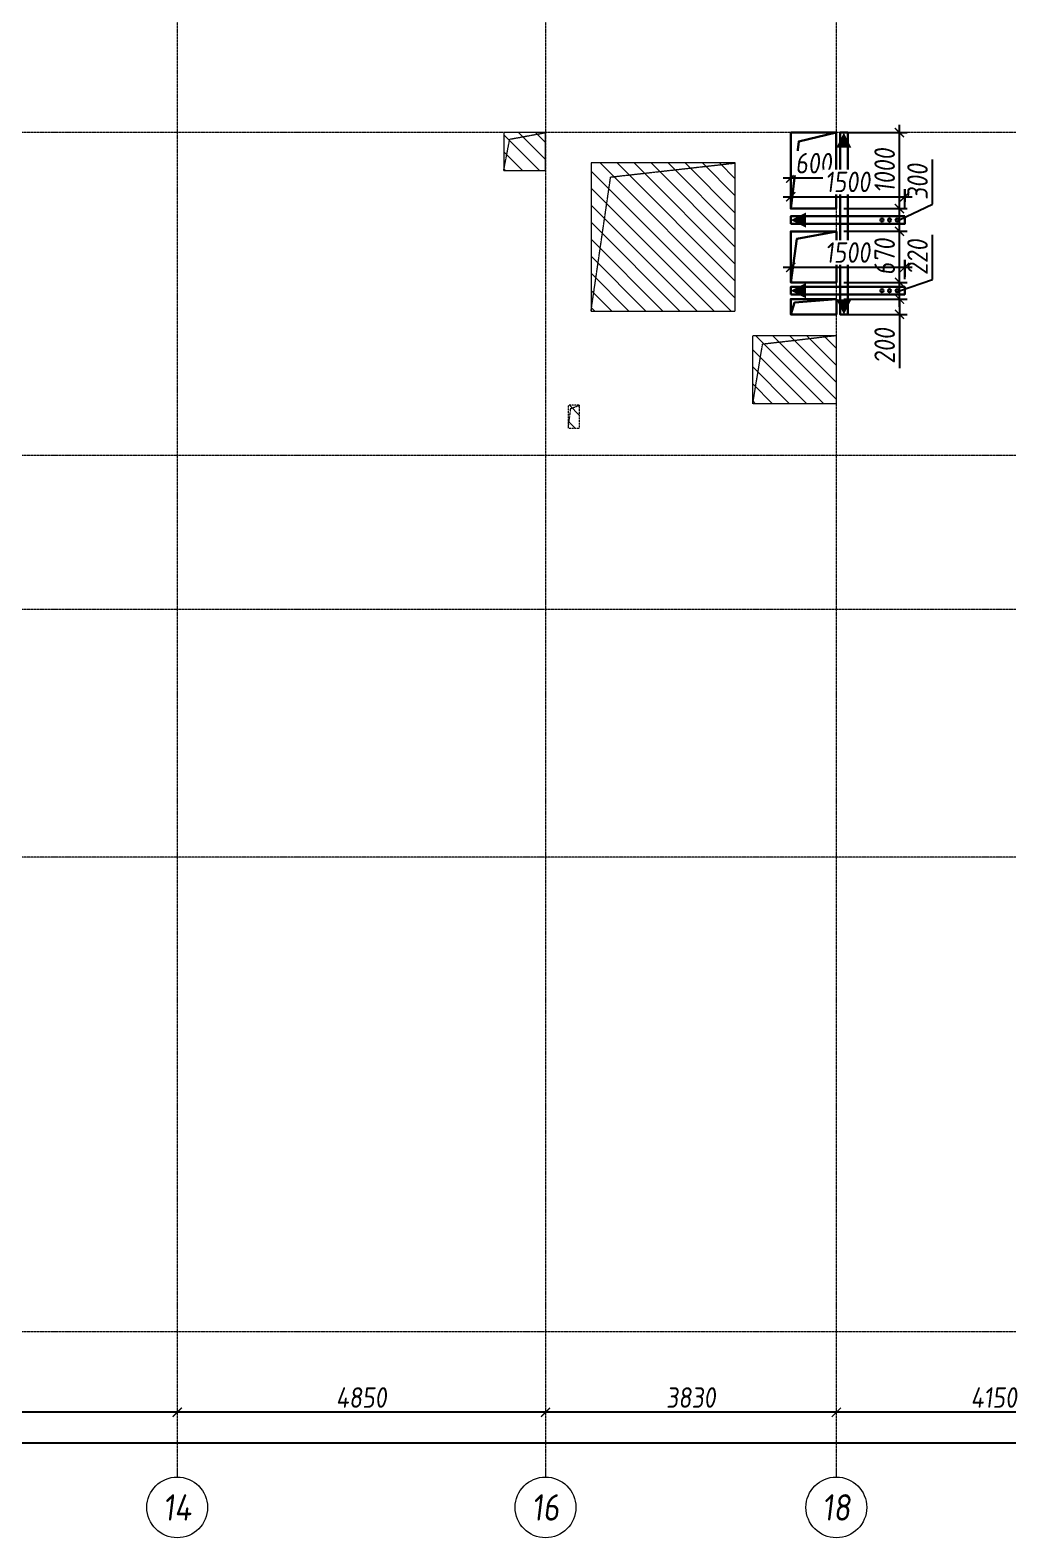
# Model space of a CAD drawing. Header units: millimetres. Extents: x -233751 to 529254, y -907864 to 285890.
# Drawn here: x 235759 to 248634, y 52494 to 72345 of the extents above; entities that cross this region are included whole.
import ezdxf
from ezdxf.enums import TextEntityAlignment as Align

# ---------------------------------------------------------------- set-up
doc = ezdxf.new("R2010")
doc.units = ezdxf.units.MM
doc.linetypes.add('ADSK_Штриховая_ш2 п1', pattern=[3, 2, -1])
doc.linetypes.add('осевая', pattern=[2, 1.25, -0.25, 0.25, -0.25])
doc.layers.get('0').update_dxf_attribs({"lineweight": 30})
doc.layers.get('Defpoints').update_dxf_attribs({"lineweight": 0})
for name, color, linetype, lineweight in [('КР_Металл', 3, 'Continuous', 30), ('КР_Новые отверстия', 5, 'Continuous', 30), ('КР_Оси', 7, 'Continuous', 5), ('КР_Размеры отверстия', 7, 'Continuous', 5), ('КР_Размеры усиление', 1, 'Continuous', 5), ('КР_Сущ отверстия', 6, 'Continuous', 15)]:
    doc.layers.add(name, color=color, linetype=linetype, lineweight=lineweight)
doc.styles.add('ISOCPEUR', font='isocpeur.ttf', dxfattribs={"width": 0.85, "oblique": 7})
doc.dimstyles.new('R_100', dxfattribs={"dimtxt": 270, "dimasz": 120, "dimexe": 100, "dimexo": 100, "dimgap": 60, "dimtad": 1, "dimdec": 0, "dimrnd": 5, "dimzin": 0, "dimdsep": 46, "dimtxsty": 'ISOCPEUR', "dimblk": 'ARCHTICK', "dimcen": 0, "dimdle": 100, "dimclrd": 256, "dimclre": 256, "dimclrt": 256, "dimadec": 0, "dimazin": 0, "dimtfac": 2, "dimtdec": 0, "dimtmove": 0, "dimatfit": 3, "dimfxl": 1, "dimtvp": 3, "dimtfill": 1, "dimtolj": 1, "dimtzin": 0, "dimarcsym": 0})

# ---------------------------------------------------------------- blocks, each defined once
blk = doc.blocks.new('*U2007')
at = {"color": 0, "linetype": 'ByBlock', "lineweight": -2, "ltscale": 10}
blk.add_line((0, 0), (-74924, 0), dxfattribs=at)
blk = doc.blocks.new('*U2008')
at = {"color": 0, "linetype": 'ByBlock', "lineweight": -2, "ltscale": 10}
blk.add_line((0, 0), (-74924, 0), dxfattribs=at)
blk = doc.blocks.new('*U2009')
at = {"color": 0, "linetype": 'ByBlock', "lineweight": -2, "ltscale": 10}
blk.add_line((0, 0), (-74924, 0), dxfattribs=at)
blk = doc.blocks.new('*U2010')
at = {"color": 0, "linetype": 'ByBlock', "lineweight": -2, "ltscale": 10}
blk.add_line((0, 0), (-74924, 0), dxfattribs=at)
blk = doc.blocks.new('*U2017')
at = {"color": 0, "linetype": 'ByBlock', "lineweight": -2, "ltscale": 10}
blk.add_line((0, 0), (-74924, 0), dxfattribs=at)
blk = doc.blocks.new('*U2025')
at = {"color": 0, "linetype": 'ByBlock', "lineweight": -2, "ltscale": 10}
blk.add_line((0, 0), (0, -34307), dxfattribs=at)
at = {"color": 0, "linetype": 'Continuous', "lineweight": -2}
blk.add_line((0, -34307), (0, -34407), dxfattribs=at)
blk.add_circle((0, -34807), 400, dxfattribs=at)
at = {"color": 0, "linetype": 'Continuous', "lineweight": -2, "style": 'ISOCPEUR', "oblique": 7, "width": 0.856383}
blk.add_text('14', height=347.4, dxfattribs=at).set_placement((0, -34807), align=Align.MIDDLE_CENTER)
blk = doc.blocks.new('*U2026')
at = {"color": 0, "linetype": 'ByBlock', "lineweight": -2, "ltscale": 10}
blk.add_line((0, 0), (0, -34307), dxfattribs=at)
at = {"color": 0, "linetype": 'Continuous', "lineweight": -2}
blk.add_line((0, -34307), (0, -34407), dxfattribs=at)
blk.add_circle((0, -34807), 400, dxfattribs=at)
at = {"color": 0, "linetype": 'Continuous', "lineweight": -2, "style": 'ISOCPEUR', "oblique": 7, "width": 0.856383}
blk.add_text('16', height=347.4, dxfattribs=at).set_placement((0, -34807), align=Align.MIDDLE_CENTER)
blk = doc.blocks.new('*U2027')
at = {"color": 0, "linetype": 'ByBlock', "lineweight": -2, "ltscale": 10}
blk.add_line((0, 0), (0, -34307), dxfattribs=at)
at = {"color": 0, "linetype": 'Continuous', "lineweight": -2}
blk.add_line((0, -34307), (0, -34407), dxfattribs=at)
blk.add_circle((0, -34807), 400, dxfattribs=at)
at = {"color": 0, "linetype": 'Continuous', "lineweight": -2, "style": 'ISOCPEUR', "oblique": 7, "width": 0.856383}
blk.add_text('18', height=347.4, dxfattribs=at).set_placement((0, -34807), align=Align.MIDDLE_CENTER)
blk = doc.blocks.new('_ArchTick')
at = {"color": 0, "linetype": 'ByBlock', "const_width": 0.15}
blk.add_lwpolyline([(-0.5, -0.5), (0.5, 0.5)], dxfattribs=at)
blk = doc.blocks.new('*D547')
at = {"layer": 'Defpoints', "color": 0, "transparency": 16777216}
for p in [(195011, 53745), (263426, 53745), (263426, 53745)]:
    blk.add_point(p, dxfattribs=at)
at = {"layer": 'КР_Оси', "lineweight": -2, "transparency": 16777216}
blk.add_line((194911, 53745), (263526, 53745), dxfattribs=at)
at = {"layer": 'КР_Оси', "lineweight": -2, "transparency": 16777216, "xscale": 120, "yscale": 120, "zscale": 120, "rotation": 180}
blk.add_blockref('_ArchTick', (195011, 53745), dxfattribs=at)
at = {"layer": 'КР_Оси', "lineweight": -2, "transparency": 16777216, "xscale": 120, "yscale": 120, "zscale": 120}
blk.add_blockref('_ArchTick', (263426, 53745), dxfattribs=at)
at = {"layer": 'КР_Оси', "transparency": 16777216, "insert": (230912, 53940), "char_height": 270, "attachment_point": 5, "style": 'ISOCPEUR', "bg_fill": 3, "box_fill_scale": 1.1, "bg_fill_color": 256, "bg_fill_true_color": 13158600, "bg_fill_transparency": 0}
blk.add_mtext('\\A1;68415', dxfattribs=at)
blk = doc.blocks.new('*D550')
at = {"layer": 'Defpoints', "color": 0, "transparency": 16777216}
for p in [(246376, 54147), (246376, 54147), (250526, 54147)]:
    blk.add_point(p, dxfattribs=at)
at = {"layer": 'КР_Оси', "lineweight": -2, "transparency": 16777216}
blk.add_line((250626, 54147), (246276, 54147), dxfattribs=at)
at = {"layer": 'КР_Оси', "lineweight": -2, "transparency": 16777216, "xscale": 120, "yscale": 120, "zscale": 120, "rotation": 180}
blk.add_blockref('_ArchTick', (246376, 54147), dxfattribs=at)
at = {"layer": 'КР_Оси', "lineweight": -2, "transparency": 16777216, "xscale": 120, "yscale": 120, "zscale": 120}
blk.add_blockref('_ArchTick', (250526, 54147), dxfattribs=at)
at = {"layer": 'КР_Оси', "transparency": 16777216, "insert": (248451, 54342), "char_height": 270, "attachment_point": 5, "style": 'ISOCPEUR', "bg_fill": 3, "box_fill_scale": 1.1, "bg_fill_color": 256, "bg_fill_true_color": 13158600, "bg_fill_transparency": 0}
blk.add_mtext('\\A1;4150', dxfattribs=at)
blk = doc.blocks.new('*D551')
at = {"layer": 'Defpoints', "color": 0, "transparency": 16777216}
for p in [(242546, 54147), (242546, 54147), (246376, 54147)]:
    blk.add_point(p, dxfattribs=at)
at = {"layer": 'КР_Оси', "lineweight": -2, "transparency": 16777216}
blk.add_line((246476, 54147), (242446, 54147), dxfattribs=at)
at = {"layer": 'КР_Оси', "lineweight": -2, "transparency": 16777216, "xscale": 120, "yscale": 120, "zscale": 120, "rotation": 180}
blk.add_blockref('_ArchTick', (242546, 54147), dxfattribs=at)
at = {"layer": 'КР_Оси', "lineweight": -2, "transparency": 16777216, "xscale": 120, "yscale": 120, "zscale": 120}
blk.add_blockref('_ArchTick', (246376, 54147), dxfattribs=at)
at = {"layer": 'КР_Оси', "transparency": 16777216, "insert": (244461, 54342), "char_height": 270, "attachment_point": 5, "style": 'ISOCPEUR', "bg_fill": 3, "box_fill_scale": 1.1, "bg_fill_color": 256, "bg_fill_true_color": 13158600, "bg_fill_transparency": 0}
blk.add_mtext('\\A1;3830', dxfattribs=at)
blk = doc.blocks.new('*D552')
at = {"layer": 'Defpoints', "color": 0, "transparency": 16777216}
for p in [(237696, 54147), (237696, 54147), (242546, 54147)]:
    blk.add_point(p, dxfattribs=at)
at = {"layer": 'КР_Оси', "lineweight": -2, "transparency": 16777216}
blk.add_line((242646, 54147), (237596, 54147), dxfattribs=at)
at = {"layer": 'КР_Оси', "lineweight": -2, "transparency": 16777216, "xscale": 120, "yscale": 120, "zscale": 120, "rotation": 180}
blk.add_blockref('_ArchTick', (237696, 54147), dxfattribs=at)
at = {"layer": 'КР_Оси', "lineweight": -2, "transparency": 16777216, "xscale": 120, "yscale": 120, "zscale": 120}
blk.add_blockref('_ArchTick', (242546, 54147), dxfattribs=at)
at = {"layer": 'КР_Оси', "transparency": 16777216, "insert": (240121, 54342), "char_height": 270, "attachment_point": 5, "style": 'ISOCPEUR', "bg_fill": 3, "box_fill_scale": 1.1, "bg_fill_color": 256, "bg_fill_true_color": 13158600, "bg_fill_transparency": 0}
blk.add_mtext('\\A1;4850', dxfattribs=at)
blk = doc.blocks.new('*D553')
at = {"layer": 'Defpoints', "color": 0, "transparency": 16777216}
for p in [(229156, 54147), (229156, 54147), (237696, 54147)]:
    blk.add_point(p, dxfattribs=at)
at = {"layer": 'КР_Оси', "lineweight": -2, "transparency": 16777216}
blk.add_line((237796, 54147), (229056, 54147), dxfattribs=at)
at = {"layer": 'КР_Оси', "lineweight": -2, "transparency": 16777216, "xscale": 120, "yscale": 120, "zscale": 120, "rotation": 180}
blk.add_blockref('_ArchTick', (229156, 54147), dxfattribs=at)
at = {"layer": 'КР_Оси', "lineweight": -2, "transparency": 16777216, "xscale": 120, "yscale": 120, "zscale": 120}
blk.add_blockref('_ArchTick', (237696, 54147), dxfattribs=at)
at = {"layer": 'КР_Оси', "transparency": 16777216, "insert": (233426, 54342), "char_height": 270, "attachment_point": 5, "style": 'ISOCPEUR', "bg_fill": 3, "box_fill_scale": 1.1, "bg_fill_color": 256, "bg_fill_true_color": 13158600, "bg_fill_transparency": 0}
blk.add_mtext('\\A1;8540', dxfattribs=at)
blk = doc.blocks.new('*D684')
at = {"layer": 'Defpoints', "color": 0, "transparency": 16777216}
for p in [(246376, 68803), (247207, 68803), (246376, 68602)]:
    blk.add_point(p, dxfattribs=at)
at = {"layer": 'КР_Размеры отверстия', "lineweight": -2, "transparency": 16777216}
for p, q in [((246476, 68803), (247307, 68803)), ((247207, 68803), (247207, 68502)), ((246476, 68602), (247307, 68602)), ((247207, 68602), (247207, 67893))]:
    blk.add_line(p, q, dxfattribs=at)
at = {"layer": 'КР_Размеры отверстия', "lineweight": -2, "transparency": 16777216, "xscale": 120, "yscale": 120, "zscale": 120}
for p, rotation in [((247207, 68803), 90), ((247207, 68602), 270)]:
    blk.add_blockref('_ArchTick', p, dxfattribs=dict(at, rotation=rotation))
at = {"layer": 'КР_Размеры отверстия', "transparency": 16777216, "insert": (247012, 68187), "char_height": 270, "attachment_point": 5, "rotation": 90, "style": 'ISOCPEUR', "bg_fill": 3, "box_fill_scale": 1.1, "bg_fill_color": 256, "bg_fill_true_color": 13158600, "bg_fill_transparency": 0}
blk.add_mtext('\\A1;200', dxfattribs=at)
blk = doc.blocks.new('*D685')
at = {"layer": 'Defpoints', "color": 0, "transparency": 16777216}
for p in [(246376, 69024), (246376, 68803)]:
    blk.add_point(p, dxfattribs=at)
at = {"layer": 'КР_Размеры отверстия', "lineweight": -2, "transparency": 16777216}
for p, q in [((247640, 69060), (247640, 69650)), ((247207, 68703), (247207, 69124)), ((246476, 69024), (247307, 69024)), ((247207, 68914), (247640, 69060)), ((246476, 68803), (247307, 68803))]:
    blk.add_line(p, q, dxfattribs=at)
at = {"layer": 'КР_Размеры отверстия', "lineweight": -2, "transparency": 16777216, "xscale": 120, "yscale": 120, "zscale": 120, "rotation": 270}
blk.add_blockref('_ArchTick', (247207, 68803), dxfattribs=at)
at = {"layer": 'КР_Размеры отверстия', "transparency": 16777216, "insert": (247445, 69355), "char_height": 270, "attachment_point": 5, "rotation": 90, "style": 'ISOCPEUR', "bg_fill": 3, "box_fill_scale": 1.1, "bg_fill_color": 256, "bg_fill_true_color": 13158600, "bg_fill_transparency": 0}
blk.add_mtext('\\A1;220', dxfattribs=at)
at = {"layer": 'Defpoints', "color": 0, "transparency": 16777216}
blk.add_point((247207, 69024), dxfattribs=at)
at = {"layer": 'КР_Размеры отверстия', "lineweight": -2, "transparency": 16777216, "xscale": 120, "yscale": 120, "zscale": 120, "rotation": 90}
blk.add_blockref('_ArchTick', (247207, 69024), dxfattribs=at)
blk = doc.blocks.new('*D686')
at = {"layer": 'Defpoints', "color": 0, "transparency": 16777216}
for p in [(246376, 69696), (246376, 69024)]:
    blk.add_point(p, dxfattribs=at)
at = {"layer": 'КР_Размеры отверстия', "lineweight": -2, "transparency": 16777216}
for p, q in [((246476, 69696), (247307, 69696)), ((247207, 68924), (247207, 69796)), ((246476, 69024), (247307, 69024))]:
    blk.add_line(p, q, dxfattribs=at)
at = {"layer": 'КР_Размеры отверстия', "lineweight": -2, "transparency": 16777216, "xscale": 120, "yscale": 120, "zscale": 120}
for p, rotation in [((247207, 69696), 90), ((247207, 69024), 270)]:
    blk.add_blockref('_ArchTick', p, dxfattribs=dict(at, rotation=rotation))
at = {"layer": 'КР_Размеры отверстия', "transparency": 16777216, "insert": (247012, 69360), "char_height": 270, "attachment_point": 5, "rotation": 90, "style": 'ISOCPEUR', "bg_fill": 3, "box_fill_scale": 1.1, "bg_fill_color": 256, "bg_fill_true_color": 13158600, "bg_fill_transparency": 0}
blk.add_mtext('\\A1;670', dxfattribs=at)
at = {"layer": 'Defpoints', "color": 0, "transparency": 16777216}
blk.add_point((247207, 69696), dxfattribs=at)
blk = doc.blocks.new('*D687')
at = {"layer": 'Defpoints', "color": 0, "transparency": 16777216}
for p in [(246376, 69996), (246376, 69696)]:
    blk.add_point(p, dxfattribs=at)
at = {"layer": 'КР_Размеры отверстия', "lineweight": -2, "transparency": 16777216}
for p, q in [((247640, 70053), (247640, 70642)), ((247207, 69596), (247207, 70096)), ((246476, 69996), (247307, 69996)), ((247207, 69846), (247640, 70053)), ((246476, 69696), (247307, 69696))]:
    blk.add_line(p, q, dxfattribs=at)
at = {"layer": 'КР_Размеры отверстия', "lineweight": -2, "transparency": 16777216, "xscale": 120, "yscale": 120, "zscale": 120, "rotation": 270}
blk.add_blockref('_ArchTick', (247207, 69696), dxfattribs=at)
at = {"layer": 'КР_Размеры отверстия', "transparency": 16777216, "insert": (247445, 70348), "char_height": 270, "attachment_point": 5, "rotation": 90, "style": 'ISOCPEUR', "bg_fill": 3, "box_fill_scale": 1.1, "bg_fill_color": 256, "bg_fill_true_color": 13158600, "bg_fill_transparency": 0}
blk.add_mtext('\\A1;300', dxfattribs=at)
at = {"layer": 'Defpoints', "color": 0, "transparency": 16777216}
blk.add_point((247207, 69996), dxfattribs=at)
at = {"layer": 'КР_Размеры отверстия', "lineweight": -2, "transparency": 16777216, "xscale": 120, "yscale": 120, "zscale": 120, "rotation": 90}
blk.add_blockref('_ArchTick', (247207, 69996), dxfattribs=at)
blk = doc.blocks.new('*D688')
at = {"layer": 'Defpoints', "color": 0, "transparency": 16777216}
for p in [(246376, 70996), (247207, 70996), (246376, 69996)]:
    blk.add_point(p, dxfattribs=at)
at = {"layer": 'КР_Размеры отверстия', "lineweight": -2, "transparency": 16777216}
for p, q in [((247207, 69896), (247207, 71096)), ((246476, 70996), (247307, 70996)), ((246476, 69996), (247307, 69996))]:
    blk.add_line(p, q, dxfattribs=at)
at = {"layer": 'КР_Размеры отверстия', "lineweight": -2, "transparency": 16777216, "xscale": 120, "yscale": 120, "zscale": 120}
for p, rotation in [((247207, 70996), 90), ((247207, 69996), 270)]:
    blk.add_blockref('_ArchTick', p, dxfattribs=dict(at, rotation=rotation))
at = {"layer": 'КР_Размеры отверстия', "transparency": 16777216, "insert": (247012, 70496), "char_height": 270, "attachment_point": 5, "rotation": 90, "style": 'ISOCPEUR', "bg_fill": 3, "box_fill_scale": 1.1, "bg_fill_color": 256, "bg_fill_true_color": 13158600, "bg_fill_transparency": 0}
blk.add_mtext('\\A1;1000', dxfattribs=at)
blk = doc.blocks.new('*D689')
at = {"layer": 'КР_Размеры отверстия', "lineweight": -2, "transparency": 16777216}
for p, q in [((246476, 70398), (245675, 70398)), ((245775, 70396), (245775, 70298)), ((246376, 70396), (246376, 70298))]:
    blk.add_line(p, q, dxfattribs=at)
at = {"layer": 'КР_Размеры отверстия', "lineweight": -2, "transparency": 16777216, "xscale": 120, "yscale": 120, "zscale": 120, "rotation": 180}
blk.add_blockref('_ArchTick', (245775, 70398), dxfattribs=at)
at = {"layer": 'КР_Размеры отверстия', "lineweight": -2, "transparency": 16777216, "xscale": 120, "yscale": 120, "zscale": 120}
blk.add_blockref('_ArchTick', (246376, 70398), dxfattribs=at)
at = {"layer": 'КР_Размеры отверстия', "transparency": 16777216, "insert": (246076, 70593), "char_height": 270, "attachment_point": 5, "style": 'ISOCPEUR', "bg_fill": 3, "box_fill_scale": 1.1, "bg_fill_color": 256, "bg_fill_true_color": 13158600, "bg_fill_transparency": 0}
blk.add_mtext('\\A1;600', dxfattribs=at)
at = {"layer": 'Defpoints', "color": 0, "transparency": 16777216}
for p in [(245775, 70496), (246376, 70496), (245775, 70398)]:
    blk.add_point(p, dxfattribs=at)
blk = doc.blocks.new('*D1277')
at = {"layer": 'Defpoints', "color": 0, "transparency": 16777216}
for p in [(247276, 69222), (245775, 68964), (247276, 68964)]:
    blk.add_point(p, dxfattribs=at)
at = {"layer": 'КР_Размеры усиление', "color": 3, "lineweight": -2, "transparency": 16777216}
for p, q in [((245775, 69064), (245775, 69322)), ((247276, 69064), (247276, 69322)), ((245675, 69222), (247376, 69222))]:
    blk.add_line(p, q, dxfattribs=at)
at = {"layer": 'КР_Размеры усиление', "color": 3, "lineweight": -2, "transparency": 16777216, "xscale": 120, "yscale": 120, "zscale": 120, "rotation": 180}
blk.add_blockref('_ArchTick', (245775, 69222), dxfattribs=at)
at = {"layer": 'КР_Размеры усиление', "color": 3, "lineweight": -2, "transparency": 16777216, "xscale": 120, "yscale": 120, "zscale": 120}
blk.add_blockref('_ArchTick', (247276, 69222), dxfattribs=at)
at = {"layer": 'КР_Размеры усиление', "color": 3, "transparency": 16777216, "insert": (246526, 69417), "char_height": 270, "attachment_point": 5, "style": 'ISOCPEUR', "bg_fill": 3, "box_fill_scale": 1.1, "bg_fill_color": 256, "bg_fill_true_color": 13158600, "bg_fill_transparency": 0}
blk.add_mtext('\\A1;1500', dxfattribs=at)
blk = doc.blocks.new('*D1278')
at = {"layer": 'Defpoints', "color": 0, "transparency": 16777216}
for p in [(247276, 70152), (245775, 69894), (247276, 69894)]:
    blk.add_point(p, dxfattribs=at)
at = {"layer": 'КР_Размеры усиление', "color": 3, "lineweight": -2, "transparency": 16777216}
for p, q in [((245675, 70152), (247376, 70152)), ((245775, 69994), (245775, 70252)), ((247276, 69994), (247276, 70252))]:
    blk.add_line(p, q, dxfattribs=at)
at = {"layer": 'КР_Размеры усиление', "color": 3, "lineweight": -2, "transparency": 16777216, "xscale": 120, "yscale": 120, "zscale": 120, "rotation": 180}
blk.add_blockref('_ArchTick', (245775, 70152), dxfattribs=at)
at = {"layer": 'КР_Размеры усиление', "color": 3, "lineweight": -2, "transparency": 16777216, "xscale": 120, "yscale": 120, "zscale": 120}
blk.add_blockref('_ArchTick', (247276, 70152), dxfattribs=at)
at = {"layer": 'КР_Размеры усиление', "color": 3, "transparency": 16777216, "insert": (246526, 70347), "char_height": 270, "attachment_point": 5, "style": 'ISOCPEUR', "bg_fill": 3, "box_fill_scale": 1.1, "bg_fill_color": 256, "bg_fill_true_color": 13158600, "bg_fill_transparency": 0}
blk.add_mtext('\\A1;1500', dxfattribs=at)

msp = doc.modelspace()

# ---------------------------------------------------------------- hatches: boundary and pattern name
at = {"layer": 'КР_Металл', "lineweight": 5}
h = msp.add_hatch(color=6, dxfattribs=at)
h.dxf.hatch_style = 1
h.paths.add_polyline_path([(245775.5, 69844.2), (245975.5, 69944.2), (245975.5, 69744.2)])
h = msp.add_hatch(color=6, dxfattribs=at)
h.dxf.hatch_style = 1
h.paths.add_polyline_path([(245775.5, 68914.2), (245975.5, 69014.2), (245975.5, 68814.2)])
at = {"layer": 'КР_Сущ отверстия'}
h = msp.add_hatch(dxfattribs=at)
h.set_pattern_fill('ANSI31', scale=50, angle=90)
h.paths.add_polyline_path([(242545.6, 70995.7), (241995.6, 70995.7), (241995.6, 70495.7), (242545.6, 70495.7)])
h = msp.add_hatch(dxfattribs=at)
h.set_pattern_fill('ANSI31', scale=50, angle=90)
h.paths.add_polyline_path([(245045.6, 68645.7), (245045.6, 70595.7), (243145.6, 70595.7), (243145.6, 68645.7)])
h = msp.add_hatch(dxfattribs=at)
h.set_pattern_fill('ANSI31', scale=50, angle=90)
h.paths.add_polyline_path([(246375.6, 68325.7), (245275.6, 68325.7), (245275.6, 67425.7), (246375.6, 67425.7)])
h = msp.add_hatch(dxfattribs=at)
h.set_pattern_fill('ANSI31', scale=50, angle=90)
h.paths.add_polyline_path([(242995.6, 67405.7), (242845.6, 67405.7), (242845.6, 67105.7), (242995.6, 67105.7)])

# ---------------------------------------------------------------- linework, layer by layer
at = {"layer": 'КР_Новые отверстия'}
for points in [[(246375.6, 69995.7), (245775.5, 69995.7), (245775.5, 70995.7), (246375.6, 70995.7)], [(246375.8, 69695.7), (245775.5, 69695.7), (245775.5, 69024.2), (246375.8, 69024.2)], [(246375.8, 68803.5), (245775.5, 68803.5), (245775.5, 68601.9), (246375.8, 68601.9)]]:
    msp.add_lwpolyline(points, close=True, dxfattribs=at)
for points in [[(245775.5, 69995.7), (245879.8, 70879.1), (246375.6, 70995.7)], [(245775.5, 69024.2), (245856.1, 69598.1), (246375.8, 69695.7)]]:
    msp.add_lwpolyline(points, dxfattribs=at)
at = {"layer": 'КР_Сущ отверстия', "linetype": 'ADSK_Штриховая_ш2 п1'}
for points in [[(242545.6, 70995.7), (241995.6, 70995.7), (241995.6, 70495.7), (242545.6, 70495.7)], [(243145.6, 68645.7), (245045.6, 68645.7), (245045.6, 70595.7), (243145.6, 70595.7)], [(246375.6, 67425.7), (245275.6, 67425.7), (245275.6, 68325.7), (246375.6, 68325.7)]]:
    msp.add_lwpolyline(points, close=True, dxfattribs=at)
for points in [[(241995.6, 70495.7), (242074.8, 70909.1), (242545.6, 70995.7)], [(243145.6, 68645.7), (243403.5, 70410.8), (245045.6, 70595.7)], [(245275.6, 67425.7), (245404.8, 68212.8), (246375.6, 68325.7)]]:
    msp.add_lwpolyline(points, dxfattribs=at)
at = {"layer": 'КР_Сущ отверстия', "linetype": 'ADSK_Штриховая_ш2 п1', "ltscale": 0.3}
msp.add_lwpolyline([(242845.6, 67105.7), (242995.6, 67105.7), (242995.6, 67405.7), (242845.6, 67405.7)], close=True, dxfattribs=at)
msp.add_lwpolyline([(242845.6, 67105.7), (242878.4, 67365), (242995.6, 67405.7)], dxfattribs=at)

# ---------------------------------------------------------------- block references
at = {"layer": 'КР_Оси', "linetype": 'осевая'}
for name, p in [('*U2025', (237695.6, 87701.9)), ('*U2026', (242545.6, 87701.9)), ('*U2027', (246375.6, 87701.9)), ('*U2010', (266044, 70995.7)), ('*U2009', (266044, 66745.7)), ('*U2008', (266044, 64715.7)), ('*U2007', (266044, 61455.7)), ('*U2017', (266044, 55205.7))]:
    msp.add_blockref(name, p, dxfattribs=at)

# ---------------------------------------------------------------- next in the draw order: dimensions: what is measured, and where the dimension line sits
at = {"layer": 'КР_Оси'}
dim = msp.add_linear_dim(base=(263425.6, 53745), p1=(195010.6, 53745), p2=(263425.6, 53745), dimstyle='R_100', override={"dimpost": '\\X'}, dxfattribs=at)
dim.commit()
dim.dimension.update_dxf_attribs({"geometry": '*D547', "text_midpoint": (230911.9, 53745), "dimtype": 160})
at = {"layer": 'КР_Размеры отверстия'}
dim = msp.add_linear_dim(base=(247207.1, 68803.5), p1=(246375.8, 68601.9), p2=(246375.8, 68803.5), angle=270, dimstyle='R_100', override={"dimpost": '\\X'}, dxfattribs=at)
dim.commit()
dim.dimension.update_dxf_attribs({"geometry": '*D684', "text_midpoint": (247207.1, 68187.3), "dimtype": 160})

# ---------------------------------------------------------------- next in the draw order: dimensions: what is measured, and where the dimension line sits
at = {"layer": 'КР_Оси'}
dim = msp.add_linear_dim(base=(246375.6, 54147.1), p1=(250525.6, 54147.1), p2=(246375.6, 54147.1), dimstyle='R_100', override={"dimpost": '\\X', "dimtmove": 1}, dxfattribs=at)
dim.commit()
dim.dimension.update_dxf_attribs({"geometry": '*D550', "text_midpoint": (248450.6, 54342.1)})
at = {"layer": 'КР_Размеры отверстия'}
dim = msp.add_linear_dim(base=(247207.1, 69024.2), p1=(246375.8, 68803.5), p2=(246375.8, 69024.2), angle=270, dimstyle='R_100', override={"dimpost": '\\X', "dimtmove": 1}, dxfattribs=at)
dim.commit()
dim.dimension.update_dxf_attribs({"geometry": '*D685', "text_midpoint": (247639.5, 69120.5), "dimtype": 160})

# ---------------------------------------------------------------- next in the draw order: hatches: boundary and pattern name
at = {"layer": 'КР_Металл', "lineweight": 5}
h = msp.add_hatch(color=6, dxfattribs=at)
h.dxf.hatch_style = 1
h.paths.add_polyline_path([(246475.8, 68601.8), (246375.7, 68801.8), (246575.7, 68801.9)])

# ---------------------------------------------------------------- next in the draw order: linework, layer by layer
at = {"layer": 'КР_Новые отверстия'}
msp.add_lwpolyline([(245775.5, 68601.9), (245825.6, 68756.9), (246375.8, 68803.5)], dxfattribs=at)

# ---------------------------------------------------------------- next in the draw order: dimensions: what is measured, and where the dimension line sits
at = {"layer": 'КР_Оси'}
dim = msp.add_linear_dim(base=(242545.6, 54147.1), p1=(246375.6, 54147.1), p2=(242545.6, 54147.1), dimstyle='R_100', override={"dimpost": '\\X', "dimtmove": 1}, dxfattribs=at)
dim.commit()
dim.dimension.update_dxf_attribs({"geometry": '*D551', "text_midpoint": (244460.6, 54342.1)})
at = {"layer": 'КР_Размеры отверстия'}
dim = msp.add_linear_dim(base=(247207.0691, 69695.6759), p1=(246375.7536, 69024.178), p2=(246375.7536, 69695.6759), angle=270, dimstyle='R_100', override={"dimpost": '\\X'}, dxfattribs=at)
dim.commit()
dim.dimension.update_dxf_attribs({"geometry": '*D686', "text_midpoint": (247012.0691, 69359.9269)})

# ---------------------------------------------------------------- next in the draw order: linework, layer by layer
at = {"layer": 'КР_Металл'}
msp.add_lwpolyline([(245775.5, 68864.2), (245775.5, 68964.2), (247276.4, 68964.2), (247276.4, 68864.2)], close=True, dxfattribs=at)
for centre in [(246976.4, 68914.2), (247076.4, 68914.2), (247176.4, 68914.2)]:
    msp.add_circle(centre, 20, dxfattribs=at)

# ---------------------------------------------------------------- next in the draw order: dimensions: what is measured, and where the dimension line sits
at = {"layer": 'КР_Оси'}
dim = msp.add_linear_dim(base=(237695.6, 54147.1), p1=(242545.6, 54147.1), p2=(237695.6, 54147.1), dimstyle='R_100', override={"dimpost": '\\X', "dimtmove": 1}, dxfattribs=at)
dim.commit()
dim.dimension.update_dxf_attribs({"geometry": '*D552', "text_midpoint": (240120.6, 54342.1)})
at = {"layer": 'КР_Размеры отверстия'}
dim = msp.add_linear_dim(base=(247207.1, 69995.7), p1=(246375.8, 69695.7), p2=(246375.6, 69995.7), angle=270, dimstyle='R_100', override={"dimpost": '\\X', "dimtmove": 1}, dxfattribs=at)
dim.commit()
dim.dimension.update_dxf_attribs({"geometry": '*D687', "text_midpoint": (247639.5, 70113.1), "dimtype": 160})

# ---------------------------------------------------------------- next in the draw order: dimensions: what is measured, and where the dimension line sits
at = {"layer": 'КР_Оси'}
dim = msp.add_linear_dim(base=(229155.6, 54147.1), p1=(237695.6, 54147.1), p2=(229155.6, 54147.1), dimstyle='R_100', override={"dimpost": '\\X', "dimtmove": 1}, dxfattribs=at)
dim.commit()
dim.dimension.update_dxf_attribs({"geometry": '*D553', "text_midpoint": (233425.6, 54342.1)})
at = {"layer": 'КР_Размеры отверстия'}
dim = msp.add_linear_dim(base=(247207.1, 70995.7), p1=(246375.6, 69995.7), p2=(246375.6, 70995.7), angle=270, dimstyle='R_100', override={"dimpost": '\\X'}, dxfattribs=at)
dim.commit()
dim.dimension.update_dxf_attribs({"geometry": '*D688', "text_midpoint": (247012.1, 70495.7)})

# ---------------------------------------------------------------- next in the draw order: linework, layer by layer
at = {"layer": 'КР_Металл'}
msp.add_lwpolyline([(245775.5, 69794.2), (245775.5, 69894.2), (247276.4, 69894.2), (247276.4, 69794.2)], close=True, dxfattribs=at)
for centre in [(246976.4, 69844.2), (247076.4, 69844.2), (247176.4, 69844.2)]:
    msp.add_circle(centre, 20, dxfattribs=at)

# ---------------------------------------------------------------- next in the draw order: dimensions: what is measured, and where the dimension line sits
at = {"layer": 'КР_Размеры отверстия'}
dim = msp.add_linear_dim(base=(245775.5, 70398.2), p1=(246375.6, 70495.7), p2=(245775.5, 70495.7), dimstyle='R_100', override={"dimpost": '\\X'}, dxfattribs=at)
dim.commit()
dim.dimension.update_dxf_attribs({"geometry": '*D689', "text_midpoint": (246075.5, 70593.2)})

# ---------------------------------------------------------------- next in the draw order: hatches: boundary and pattern name
at = {"layer": 'КР_Металл', "lineweight": 5}
h = msp.add_hatch(color=6, dxfattribs=at)
h.dxf.hatch_style = 1
h.paths.add_polyline_path([(246475, 70995.7), (246375, 70795.6), (246575, 70795.7)])

# ---------------------------------------------------------------- next in the draw order: linework, layer by layer
at = {"layer": 'КР_Металл', "color": 1}
msp.add_lwpolyline([(246425, 70995.6), (246525, 70995.7), (246525.8, 68601.9), (246425.8, 68601.8)], close=True, dxfattribs=at)

# ---------------------------------------------------------------- next in the draw order: dimensions: what is measured, and where the dimension line sits
at = {"layer": 'КР_Размеры усиление'}
for p1, p2, picture, middle in [((245775.5, 69894.2), (247276.4, 69894.2), '*D1278', (246525.9, 70346.6)), ((245775.5, 68964.2), (247276.4, 68964.2), '*D1277', (246525.9, 69416.6))]:
    dim = msp.add_aligned_dim(p1=p1, p2=p2, distance=257.4, dimstyle='R_100', override={"dimpost": '\\X', "dimclrd": 3, "dimclre": 3, "dimclrt": 3}, dxfattribs=at)
    dim.commit()
    dim.dimension.update_dxf_attribs({"geometry": picture, "text_midpoint": middle})

doc.saveas('drawing.dxf')
